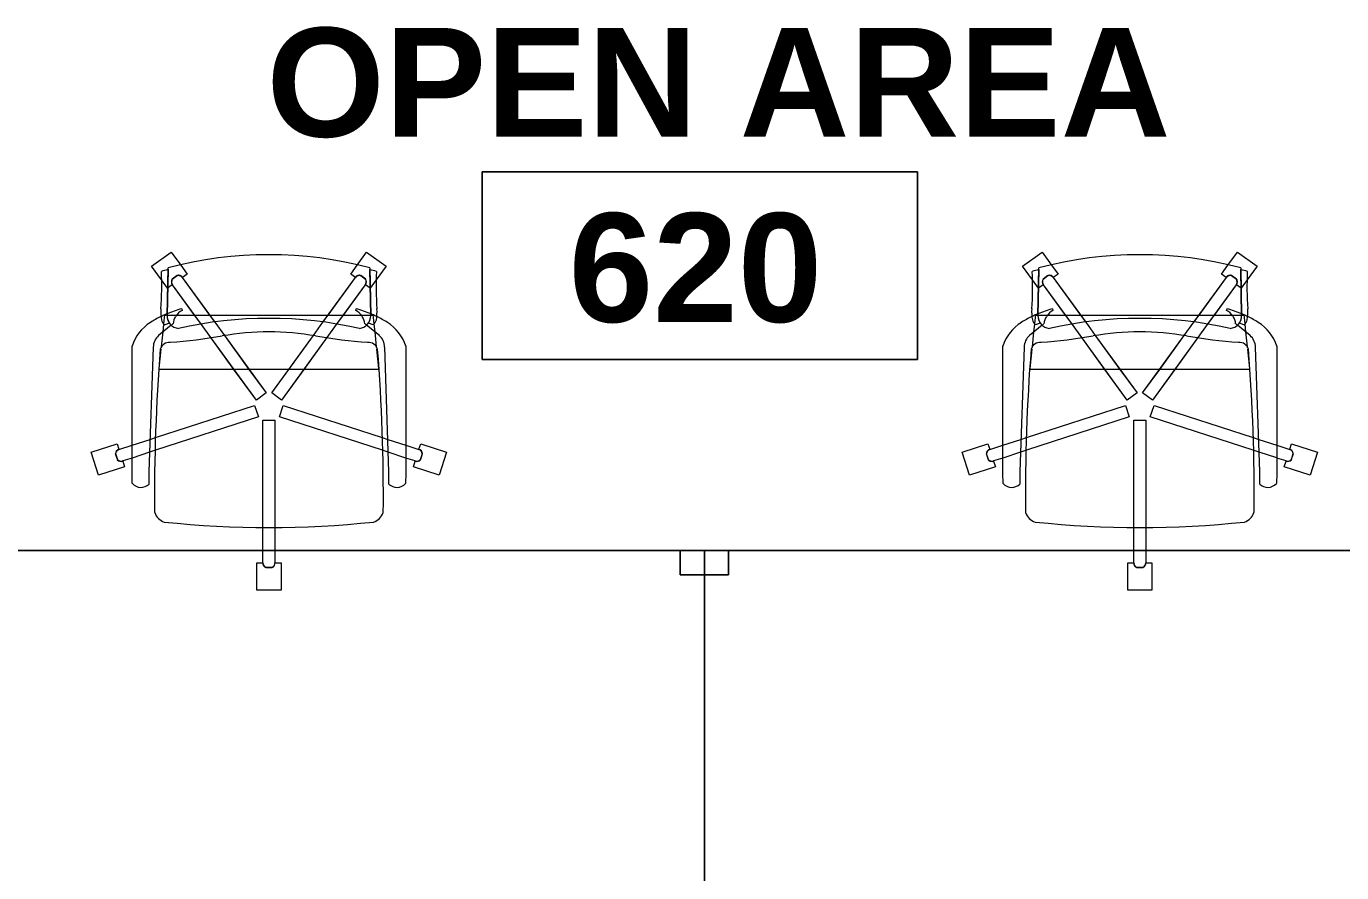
# Model space of a CAD drawing. Header units: inches. Extents: x 385 to 2249, y -1773 to -36.
# Drawn here: x 1890 to 1998.8, y -1281.6 to -1211.6 of the extents above; entities that cross this region are included whole.
import ezdxf

# ---------------------------------------------------------------- set-up
doc = ezdxf.new("R2010")
doc.units = ezdxf.units.IN
doc.header["$MEASUREMENT"] = 0
doc.layers.add('A-AREA-IDEN', color=2, linetype='Continuous', lineweight=9)
doc.layers.add('I-FURN', color=30, linetype='Continuous', lineweight=9)
doc.styles.add('Swis721 Lt BT_B', font='', dxfattribs={"height": 9})
doc.styles.get('Swis721 Lt BT_B').set_extended_font_data('Swis721 Lt BT', bold=True)

# ---------------------------------------------------------------- blocks, each defined once
blk = doc.blocks.new('Rectangular Table - Rectangular Table-5809077-Level 6 POWER _ SIGNAL')
at = {"layer": 'I-FURN'}
for p, q in [((-34, 18.13), (-36, 18.13)), ((-36, 18.13), (-36, 16.13)), ((-36, 16.13), (-36, 18.13)), ((-36, 18.13), (-34, 18.13)), ((36, 18.13), (-36, 18.13)), ((-36, 18.13), (-36, -18.13)), ((-36, -18.13), (-36, 18.13)), ((-36, 18.13), (36, 18.13)), ((-34, 16.13), (-34, 18.13)), ((-34, 18.13), (-34, 16.13)), ((34, 18.13), (34, 16.13)), ((36, 18.13), (34, 18.13)), ((34, 18.13), (36, 18.13)), ((34, 16.13), (34, 18.13)), ((36, 16.13), (36, 18.13)), ((36, 18.13), (36, 16.13)), ((36, -18.13), (36, 18.13)), ((36, 18.13), (36, -18.13)), ((-36, 16.13), (-34, 16.13)), ((-34, 16.13), (-36, 16.13)), ((34, 16.13), (36, 16.13)), ((36, 16.13), (34, 16.13)), ((-34, -16.13), (-36, -16.13)), ((-36, -16.13), (-36, -18.13)), ((-36, -18.13), (-36, -16.13)), ((-36, -16.13), (-34, -16.13)), ((-34, -18.13), (-34, -16.13)), ((-34, -16.13), (-34, -18.13)), ((36, -16.13), (34, -16.13)), ((34, -16.13), (34, -18.13)), ((34, -18.13), (34, -16.13)), ((34, -16.13), (36, -16.13)), ((36, -18.13), (36, -16.13)), ((36, -16.13), (36, -18.13)), ((-36, -18.13), (-34, -18.13)), ((-34, -18.13), (-36, -18.13)), ((-36, -18.13), (36, -18.13)), ((36, -18.13), (-36, -18.13)), ((34, -18.13), (36, -18.13)), ((36, -18.13), (34, -18.13))]:
    blk.add_line(p, q, dxfattribs=at)
blk = doc.blocks.new('F-Haworth_Chair_X99-Seminar - X99 Advanced Seminar Chair-V85-Level 6 POWER _ SIGNAL')
at = {"layer": 'I-FURN'}
for p, q in [((-1, 15.13), (1, 15.13)), ((-1, 12.88), (-1, 15.13)), ((-1, 15.13), (1, 15.13)), ((-1, 12.88), (-1, 15.13)), ((1, 15.13), (1, 12.88)), ((1, 15.13), (1, 12.88)), ((0.26, 13.26), (-0.26, 13.26)), ((0.26, 13.26), (-0.26, 13.26)), ((-0.25, 13.25), (0.25, 13.25)), ((-0.25, 13.25), (0.25, 13.25)), ((-0.52, 12.88), (-1, 12.88)), ((-0.52, 12.88), (-1, 12.88)), ((-0.5, 11.87), (-0.5, 12.88)), ((-0.5, 11.87), (-0.5, 12.88)), ((0.5, 12.88), (0.5, 11.87)), ((0.5, 12.88), (0.5, 11.87)), ((1, 12.88), (0.52, 12.88)), ((1, 12.88), (0.52, 12.88)), ((-0.5, 9.91), (-0.5, 11.87)), ((-0.5, 9.91), (-0.5, 11.87)), ((0.5, 11.87), (0.5, 9.91)), ((0.5, 11.87), (0.5, 9.91)), ((-0.5, 1.08), (-0.5, 9.91)), ((-0.5, 1.08), (-0.5, 9.91)), ((0.5, 9.91), (0.5, 1.08)), ((0.5, 9.91), (0.5, 1.08)), ((-14.69, 3.72), (-14.08, 5.62)), ((-14.69, 3.72), (-14.08, 5.62)), ((-14.08, 5.62), (-11.94, 4.93)), ((-14.08, 5.62), (-11.94, 4.93)), ((-11.32, 5.48), (-11.3, 6.32)), ((-11.32, -5.06), (-11.32, 5.48)), ((-9.92, 6.36), (-9.92, 5.36)), ((9.92, 5.36), (9.92, 6.36)), ((11.3, 6.32), (11.32, 5.48)), ((11.32, 5.48), (11.32, -5.06)), ((11.94, 4.93), (14.08, 5.62)), ((11.94, 4.93), (14.08, 5.62)), ((14.08, 5.62), (14.69, 3.72)), ((14.08, 5.62), (14.69, 3.72)), ((-11.94, 4.93), (-12.09, 4.47)), ((-11.94, 4.93), (-12.09, 4.47)), ((-12.09, 4.45), (-11.32, 4.21)), ((-12.09, 4.45), (-11.32, 4.21)), ((-9.92, 5.36), (-9.57, -4.97)), ((9.57, -4.97), (9.92, 5.36)), ((11.32, 4.21), (12.09, 4.45)), ((11.32, 4.21), (12.09, 4.45)), ((12.09, 4.47), (11.94, 4.93)), ((12.09, 4.47), (11.94, 4.93)), ((-12.55, 3.03), (-14.69, 3.72)), ((-12.55, 3.03), (-14.69, 3.72)), ((-12.53, 4.34), (-12.69, 3.85)), ((-12.53, 4.34), (-12.69, 3.85)), ((-12.68, 3.86), (-12.52, 4.33)), ((-12.68, 3.86), (-12.52, 4.33)), ((-12.4, 3.49), (-12.55, 3.03)), ((-12.4, 3.49), (-12.55, 3.03)), ((-11.32, 3.15), (-12.4, 3.5)), ((-11.32, 3.15), (-12.4, 3.5)), ((-11.32, 4.21), (-9.86, 3.73)), ((-11.32, 4.21), (-9.86, 3.73)), ((-9.86, 3.73), (-9.38, 3.57)), ((-9.86, 3.73), (-9.38, 3.57)), ((-9.38, 3.57), (-0.87, 0.81)), ((-9.38, 3.57), (-0.87, 0.81)), ((0.87, 0.81), (9.38, 3.57)), ((0.87, 0.81), (9.38, 3.57)), ((9.38, 3.57), (9.86, 3.73)), ((9.38, 3.57), (9.86, 3.73)), ((9.86, 3.73), (11.32, 4.21)), ((9.86, 3.73), (11.32, 4.21)), ((12.4, 3.5), (11.32, 3.15)), ((12.4, 3.5), (11.32, 3.15)), ((12.55, 3.03), (12.4, 3.49)), ((12.55, 3.03), (12.4, 3.49)), ((12.52, 4.33), (12.68, 3.86)), ((12.52, 4.33), (12.68, 3.86)), ((12.69, 3.85), (12.53, 4.34)), ((12.69, 3.85), (12.53, 4.34)), ((14.69, 3.72), (12.55, 3.03)), ((14.69, 3.72), (12.55, 3.03)), ((-9.83, 2.67), (-11.32, 3.15)), ((-9.83, 2.67), (-11.32, 3.15)), ((-9.37, 2.52), (-9.83, 2.67)), ((-9.37, 2.52), (-9.83, 2.67)), ((-1.18, -0.14), (-9.37, 2.52)), ((-1.18, -0.14), (-9.37, 2.52)), ((9.37, 2.52), (1.18, -0.14)), ((9.37, 2.52), (1.18, -0.14)), ((9.83, 2.67), (9.37, 2.52)), ((9.83, 2.67), (9.37, 2.52)), ((11.32, 3.15), (9.83, 2.67)), ((11.32, 3.15), (9.83, 2.67)), ((-0.87, 0.81), (-1.18, -0.14)), ((-0.87, 0.81), (-1.18, -0.14)), ((0.5, 1.08), (-0.5, 1.08)), ((0.5, 1.08), (-0.5, 1.08)), ((1.18, -0.14), (0.87, 0.81)), ((1.18, -0.14), (0.87, 0.81)), ((-4.79, -5.75), (-1.04, -0.58)), ((-2.89, -3.12), (-1.04, -0.58)), ((-1.04, -0.58), (-0.23, -1.17)), ((-1.04, -0.58), (-0.23, -1.17)), ((0.23, -1.17), (1.04, -0.58)), ((0.23, -1.17), (1.04, -0.58)), ((1.04, -0.58), (2.89, -3.12)), ((1.04, -0.58), (4.79, -5.75)), ((-0.23, -1.17), (-3.68, -5.91)), ((-0.23, -1.17), (-1.65, -3.12)), ((1.65, -3.12), (0.23, -1.17)), ((3.68, -5.91), (0.23, -1.17)), ((-9.07, -3.12), (-2.89, -3.12)), ((-9.07, -3.2), (-9.07, -3.12)), ((-8.9, -4.8), (-9.07, -3.2)), ((-4.79, -5.75), (-2.89, -3.12)), ((-1.65, -3.12), (-3.68, -5.91)), ((-2.89, -3.12), (-1.65, -3.12)), ((-1.65, -3.12), (1.65, -3.12)), ((1.65, -3.12), (2.89, -3.12)), ((3.68, -5.91), (1.65, -3.12)), ((2.89, -3.12), (9.07, -3.12)), ((2.89, -3.12), (4.79, -5.75)), ((9.07, -3.2), (8.9, -4.8)), ((9.07, -3.12), (9.07, -3.2)), ((-8.88, -4.99), (-8.89, -4.91)), ((-8.75, -6.22), (-8.88, -4.99)), ((8.88, -4.99), (8.75, -6.22)), ((8.89, -4.91), (8.88, -4.99)), ((-9.13, -5.92), (-8.07, -6.77)), ((-8.68, -6.87), (-8.75, -6.22)), ((-5.57, -6.82), (-4.79, -5.75)), ((-5.57, -6.82), (-4.79, -5.75)), ((-3.68, -5.91), (-4.47, -7.01)), ((-3.68, -5.91), (-4.47, -7.01)), ((4.47, -7.01), (3.68, -5.91)), ((4.47, -7.01), (3.68, -5.91)), ((4.79, -5.75), (5.57, -6.82)), ((4.79, -5.75), (5.57, -6.82)), ((8.07, -6.77), (9.13, -5.92)), ((8.75, -6.22), (8.68, -6.87)), ((-8.62, -7.42), (-8.68, -6.87)), ((-8.6, -7.6), (-8.62, -7.43)), ((-8.61, -6.81), (-8.23, -6.95)), ((-8.49, -7.6), (-8.56, -7.6)), ((-8.42, -7.57), (-8.34, -11.37)), ((-8.34, -11.52), (-8.42, -7.57)), ((-7.65, -7.6), (-8.4, -7.6)), ((-8.03, -6.81), (-7.95, -6.87)), ((-7.97, -10.12), (-5.57, -6.82)), ((-7.97, -10.12), (-6.14, -7.6)), ((-6.14, -7.6), (-7.65, -7.6)), ((-4.47, -7.01), (-7.16, -10.71)), ((-4.9, -7.6), (-7.16, -10.71)), ((-6.14, -7.6), (-5.57, -6.82)), ((-4.9, -7.6), (-6.14, -7.6)), ((-4.47, -7.01), (-4.9, -7.6)), ((4.9, -7.6), (-4.9, -7.6)), ((4.9, -7.6), (4.47, -7.01)), ((7.16, -10.71), (4.47, -7.01)), ((6.14, -7.6), (4.9, -7.6)), ((7.16, -10.71), (4.9, -7.6)), ((5.57, -6.82), (6.14, -7.6)), ((5.57, -6.82), (7.97, -10.12)), ((7.65, -7.6), (6.14, -7.6)), ((6.14, -7.6), (7.97, -10.12)), ((8.4, -7.6), (7.65, -7.6)), ((7.95, -6.87), (8.03, -6.81)), ((8.23, -6.95), (8.61, -6.81)), ((8.34, -11.37), (8.42, -7.57)), ((8.42, -7.57), (8.34, -11.52)), ((8.56, -7.6), (8.49, -7.6)), ((8.62, -7.43), (8.6, -7.6)), ((8.68, -6.87), (8.62, -7.42)), ((-7.18, -7.99), (-7.21, -8.13)), ((7.21, -8.13), (7.18, -7.99)), ((-9.7, -11.65), (-8.88, -10.52)), ((-9.7, -11.65), (-8.88, -10.52)), ((-8.88, -10.52), (-8.38, -9.83)), ((-8.88, -10.52), (-8.38, -9.83)), ((-8.38, -9.83), (-7.99, -10.11)), ((-8.38, -9.83), (-7.99, -10.11)), ((-8, -10.58), (-7.59, -10.88)), ((-8, -10.58), (-7.59, -10.88)), ((-7.59, -10.87), (-7.99, -10.57)), ((-7.59, -10.87), (-7.99, -10.57)), ((-7.15, -10.72), (-6.76, -11)), ((-7.15, -10.72), (-6.76, -11)), ((6.76, -11), (7.15, -10.72)), ((6.76, -11), (7.15, -10.72)), ((7.99, -10.57), (7.59, -10.87)), ((7.99, -10.57), (7.59, -10.87)), ((7.59, -10.88), (8, -10.58)), ((7.59, -10.88), (8, -10.58)), ((7.99, -10.11), (8.38, -9.83)), ((7.99, -10.11), (8.38, -9.83)), ((8.38, -9.83), (8.88, -10.52)), ((8.38, -9.83), (8.88, -10.52)), ((8.88, -10.52), (9.7, -11.65)), ((8.88, -10.52), (9.7, -11.65)), ((-8.08, -12.82), (-9.7, -11.65)), ((-8.08, -12.82), (-9.7, -11.65)), ((-7.29, -11.74), (-8.08, -12.82)), ((-7.29, -11.74), (-8.08, -12.82)), ((-6.76, -11), (-7.29, -11.74)), ((-6.76, -11), (-7.29, -11.74)), ((7.29, -11.74), (6.76, -11)), ((7.29, -11.74), (6.76, -11)), ((8.08, -12.82), (7.29, -11.74)), ((8.08, -12.82), (7.29, -11.74)), ((9.7, -11.65), (8.08, -12.82)), ((9.7, -11.65), (8.08, -12.82))]:
    blk.add_line(p, q, dxfattribs=at)
for centre, radius, start, end in [((-0.11, 12.88), 0.407, 111.1651, 180.8349), ((-0.11, 12.88), 0.407, 111.1651, 180.8349), ((-0.09, 12.88), 0.406, 112.6199, 180), ((-0.09, 12.88), 0.406, 126.0959, 166.524), ((-0.09, 12.88), 0.406, 112.6199, 126.0959), ((0.09, 12.88), 0.406, 53.9041, 67.3801), ((0.09, 12.88), 0.406, 0, 67.3801), ((0.11, 12.88), 0.407, 54.9009, 68.8349), ((0.11, 12.88), 0.407, 359.1651, 68.8349), ((0.09, 12.88), 0.406, 0, 53.9041), ((0.11, 12.88), 0.407, 40.967, 54.9009), ((0.11, 12.88), 0.407, 27.033, 40.967), ((0.11, 12.88), 0.407, 359.1651, 27.033), ((-0.09, 12.88), 0.406, 166.524, 180), ((0, -75.01), 84.96, 84.1475, 95.8525), ((-8.21, 8.28), 1.31, 110.0433, 159.9567), ((144.06, 7.32), 153.52, 179.4749, 184.5213), ((8.21, 8.28), 1.31, 20.0433, 69.9567), ((-144.06, 7.32), 153.52, 355.4787, 0.5251), ((-10.58, 5.68), 0.956, 45.8901, 138.1099), ((10.58, 5.68), 0.956, 41.8901, 134.1099), ((-12.22, 4.09), 0.407, 71.1651, 140.8349), ((-12.22, 4.09), 0.407, 71.1651, 140.8349), ((-12.22, 4.07), 0.406, 85.476, 139.3801), ((-12.22, 4.07), 0.406, 72, 139.3801), ((-12.22, 4.07), 0.406, 72, 85.476), ((12.22, 4.09), 0.407, 39.1651, 108.8349), ((12.22, 4.09), 0.407, 39.1651, 108.8349), ((12.22, 4.07), 0.406, 81.0479, 108), ((12.22, 4.07), 0.406, 40.6199, 108), ((12.22, 4.07), 0.406, 40.6199, 81.0479), ((-12.28, 3.88), 0.407, 183.1651, 252.8349), ((-12.28, 3.88), 0.407, 183.1651, 252.8349), ((-12.27, 3.89), 0.406, 184.6199, 198.0959), ((-12.27, 3.89), 0.406, 184.6199, 252), ((-12.27, 3.89), 0.406, 198.0959, 238.524), ((-12.27, 3.89), 0.406, 238.524, 252), ((12.27, 3.89), 0.406, 288, 355.3801), ((12.28, 3.88), 0.407, 287.1651, 356.8349), ((12.28, 3.88), 0.407, 287.1651, 356.8349), ((12.27, 3.89), 0.406, 288, 341.9041), ((12.27, 3.89), 0.406, 341.9041, 355.3801), ((-7.87, -3.92), 3.63, 198.1789, 238.0478), ((-8.18, -4.9), 1.39, 182.8013, 227.1078), ((-8.24, -4.59), 0.763, 194.2338, 275.7662), ((-11.32, -48.08), 42.84, 79.9767, 85.7699), ((11.32, -48.08), 42.84, 94.2301, 100.0233), ((8.24, -4.59), 0.763, 264.2338, 345.7662), ((8.18, -4.9), 1.39, 312.8922, 357.1987), ((7.87, -3.92), 3.63, 301.9522, 341.8211), ((-7.37, -7.55), 1.05, 95.9554, 181.1786), ((0, 26.49), 33.83, 257.2285, 282.7715), ((0, 15.97), 22.19, 259.9767, 280.0233), ((7.37, -7.55), 1.05, 358.8214, 84.0446), ((-4.71, 1.15), 9.61, 238.0478, 243.9964), ((-5.2, -7.86), 3.74, 170.0936, 184.0143), ((-4.71, 1.15), 9.61, 243.9964, 246.4906), ((-8.28, -7.33), 0.613, 122.5427, 170.0936), ((-7.37, -7.55), 1.05, 145.2002, 181.1786), ((-6.55, -6.76), 1.38, 185.0878, 212.4248), ((-6.55, -6.76), 1.38, 214.0187, 242.9497), ((6.55, -6.76), 1.38, 297.0503, 325.9813), ((6.55, -6.76), 1.38, 327.5752, 354.9122), ((7.37, -7.55), 1.05, 358.8214, 34.7998), ((4.71, 1.15), 9.61, 293.5094, 296.0036), ((8.28, -7.33), 0.613, 9.9064, 57.4573), ((5.2, -7.86), 3.74, 355.9857, 9.9064), ((4.71, 1.15), 9.61, 296.0036, 301.9522), ((-36.06, -10.03), 27.2, 357.4882, 4.0143), ((-4.71, 1.15), 9.61, 246.6393, 247.073), ((-4.71, 1.15), 9.61, 247.2631, 254.9334), ((4.71, 1.15), 9.61, 285.0666, 292.7369), ((4.71, 1.15), 9.61, 292.927, 293.3607), ((36.06, -10.03), 27.2, 175.9857, 182.5118), ((-7.66, -10.36), 0.407, 143.1651, 212.8349), ((-7.66, -10.36), 0.407, 143.1651, 212.8349), ((-7.64, -10.36), 0.406, 144, 211.3801), ((-7.64, -10.36), 0.406, 144, 211.3801), ((-7.49, -10.47), 0.406, 256.6199, 324), ((-7.48, -10.49), 0.407, 255.1651, 324.8349), ((-7.49, -10.47), 0.406, 256.6199, 297.0479), ((-7.48, -10.49), 0.407, 269.0991, 324.8349), ((-7.49, -10.47), 0.406, 297.0479, 324), ((7.48, -10.49), 0.407, 215.1651, 229.0991), ((7.48, -10.49), 0.407, 215.1651, 284.8349), ((7.49, -10.47), 0.406, 216, 256.4281), ((7.49, -10.47), 0.406, 216, 283.3801), ((7.48, -10.49), 0.407, 229.0991, 243.033), ((7.48, -10.49), 0.407, 243.033, 256.967), ((7.49, -10.47), 0.406, 256.4281, 283.3801), ((7.64, -10.36), 0.406, 328.6199, 36), ((7.64, -10.36), 0.406, 328.6199, 36), ((7.66, -10.36), 0.407, 22.9009, 36.8349), ((7.66, -10.36), 0.407, 327.1651, 36.8349), ((7.66, -10.36), 0.407, 327.1651, 341.0991), ((7.66, -10.36), 0.407, 8.967, 22.9009), ((7.66, -10.36), 0.407, 341.0991, 355.033), ((7.66, -10.36), 0.407, 355.033, 8.967), ((0, 20.73), 33.17, 254.4478, 255.4234), ((0, 20.29), 32.89, 255.304, 284.6925), ((-7.48, -10.49), 0.407, 255.1651, 269.0991), ((7.48, -10.49), 0.407, 256.967, 284.8349), ((0, 20.73), 33.17, 284.5766, 285.5522)]:
    blk.add_arc(centre, radius, start, end, dxfattribs=at)
blk = doc.blocks.new('F-Haworth_Chair_X99-Seminar - X99 Advanced Seminar Chair-V91-Level 6 POWER _ SIGNAL')
at = {"layer": 'I-FURN'}
for p, q in [((-1, 15.13), (1, 15.13)), ((-1, 12.88), (-1, 15.13)), ((-1, 15.13), (1, 15.13)), ((-1, 12.88), (-1, 15.13)), ((1, 15.13), (1, 12.88)), ((1, 15.13), (1, 12.88)), ((0.26, 13.26), (-0.26, 13.26)), ((0.26, 13.26), (-0.26, 13.26)), ((-0.25, 13.25), (0.25, 13.25)), ((-0.25, 13.25), (0.25, 13.25)), ((-0.52, 12.88), (-1, 12.88)), ((-0.52, 12.88), (-1, 12.88)), ((-0.5, 11.87), (-0.5, 12.88)), ((-0.5, 11.87), (-0.5, 12.88)), ((0.5, 12.88), (0.5, 11.87)), ((0.5, 12.88), (0.5, 11.87)), ((1, 12.88), (0.52, 12.88)), ((1, 12.88), (0.52, 12.88)), ((-0.5, 9.91), (-0.5, 11.87)), ((-0.5, 9.91), (-0.5, 11.87)), ((0.5, 11.87), (0.5, 9.91)), ((0.5, 11.87), (0.5, 9.91)), ((-0.5, 1.08), (-0.5, 9.91)), ((-0.5, 1.08), (-0.5, 9.91)), ((0.5, 9.91), (0.5, 1.08)), ((0.5, 9.91), (0.5, 1.08)), ((-14.69, 3.72), (-14.08, 5.62)), ((-14.69, 3.72), (-14.08, 5.62)), ((-14.08, 5.62), (-11.94, 4.93)), ((-14.08, 5.62), (-11.94, 4.93)), ((-11.32, 5.48), (-11.3, 6.32)), ((-11.32, -5.06), (-11.32, 5.48)), ((-9.92, 6.36), (-9.92, 5.36)), ((9.92, 5.36), (9.92, 6.36)), ((11.3, 6.32), (11.32, 5.48)), ((11.32, 5.48), (11.32, -5.06)), ((11.94, 4.93), (14.08, 5.62)), ((11.94, 4.93), (14.08, 5.62)), ((14.08, 5.62), (14.69, 3.72)), ((14.08, 5.62), (14.69, 3.72)), ((-11.94, 4.93), (-12.09, 4.47)), ((-11.94, 4.93), (-12.09, 4.47)), ((-12.09, 4.45), (-11.32, 4.21)), ((-12.09, 4.45), (-11.32, 4.21)), ((-9.92, 5.36), (-9.57, -4.97)), ((9.57, -4.97), (9.92, 5.36)), ((11.32, 4.21), (12.09, 4.45)), ((11.32, 4.21), (12.09, 4.45)), ((12.09, 4.47), (11.94, 4.93)), ((12.09, 4.47), (11.94, 4.93)), ((-12.55, 3.03), (-14.69, 3.72)), ((-12.55, 3.03), (-14.69, 3.72)), ((-12.53, 4.34), (-12.69, 3.85)), ((-12.53, 4.34), (-12.69, 3.85)), ((-12.68, 3.86), (-12.52, 4.33)), ((-12.68, 3.86), (-12.52, 4.33)), ((-12.4, 3.49), (-12.55, 3.03)), ((-12.4, 3.49), (-12.55, 3.03)), ((-11.32, 3.15), (-12.4, 3.5)), ((-11.32, 3.15), (-12.4, 3.5)), ((-11.32, 4.2), (-9.86, 3.73)), ((-11.32, 4.2), (-9.86, 3.73)), ((-9.86, 3.73), (-9.38, 3.57)), ((-9.86, 3.73), (-9.38, 3.57)), ((-9.38, 3.57), (-0.87, 0.81)), ((-9.38, 3.57), (-0.87, 0.81)), ((0.87, 0.81), (9.38, 3.57)), ((0.87, 0.81), (9.38, 3.57)), ((9.38, 3.57), (9.86, 3.73)), ((9.38, 3.57), (9.86, 3.73)), ((9.86, 3.73), (11.32, 4.21)), ((9.86, 3.73), (11.32, 4.21)), ((12.4, 3.5), (11.32, 3.15)), ((12.4, 3.5), (11.32, 3.15)), ((12.55, 3.03), (12.4, 3.49)), ((12.55, 3.03), (12.4, 3.49)), ((12.52, 4.33), (12.68, 3.86)), ((12.52, 4.33), (12.68, 3.86)), ((12.69, 3.85), (12.53, 4.34)), ((12.69, 3.85), (12.53, 4.34)), ((14.69, 3.72), (12.55, 3.03)), ((14.69, 3.72), (12.55, 3.03)), ((-9.83, 2.67), (-11.32, 3.15)), ((-9.83, 2.67), (-11.32, 3.15)), ((-9.37, 2.52), (-9.83, 2.67)), ((-9.37, 2.52), (-9.83, 2.67)), ((-1.18, -0.14), (-9.37, 2.52)), ((-1.18, -0.14), (-9.37, 2.52)), ((9.37, 2.52), (1.18, -0.14)), ((9.37, 2.52), (1.18, -0.14)), ((9.83, 2.67), (9.37, 2.52)), ((9.83, 2.67), (9.37, 2.52)), ((11.32, 3.15), (9.83, 2.67)), ((11.32, 3.15), (9.83, 2.67)), ((-0.87, 0.81), (-1.18, -0.14)), ((-0.87, 0.81), (-1.18, -0.14)), ((0.5, 1.08), (-0.5, 1.08)), ((0.5, 1.08), (-0.5, 1.08)), ((1.18, -0.14), (0.87, 0.81)), ((1.18, -0.14), (0.87, 0.81)), ((-4.79, -5.75), (-1.04, -0.58)), ((-2.89, -3.12), (-1.04, -0.58)), ((-1.04, -0.58), (-0.23, -1.17)), ((-1.04, -0.58), (-0.23, -1.17)), ((0.23, -1.17), (1.04, -0.58)), ((0.23, -1.17), (1.04, -0.58)), ((1.04, -0.58), (2.89, -3.12)), ((1.04, -0.58), (4.79, -5.75)), ((-0.23, -1.17), (-3.68, -5.91)), ((-0.23, -1.17), (-1.65, -3.12)), ((1.65, -3.12), (0.23, -1.17)), ((3.68, -5.91), (0.23, -1.17)), ((-9.07, -3.12), (-2.89, -3.12)), ((-9.07, -3.2), (-9.07, -3.12)), ((-8.9, -4.8), (-9.07, -3.2)), ((-4.79, -5.75), (-2.89, -3.12)), ((-1.65, -3.12), (-3.68, -5.91)), ((-2.89, -3.12), (-1.65, -3.12)), ((-1.65, -3.12), (1.65, -3.12)), ((1.65, -3.12), (2.89, -3.12)), ((3.68, -5.91), (1.65, -3.12)), ((2.89, -3.12), (9.07, -3.12)), ((2.89, -3.12), (4.79, -5.75)), ((9.07, -3.2), (8.9, -4.8)), ((9.07, -3.12), (9.07, -3.2)), ((-8.88, -4.99), (-8.89, -4.91)), ((-8.75, -6.22), (-8.88, -4.99)), ((8.88, -4.99), (8.75, -6.22)), ((8.89, -4.91), (8.88, -4.99)), ((-9.13, -5.92), (-8.07, -6.77)), ((-8.68, -6.87), (-8.75, -6.22)), ((-5.57, -6.82), (-4.79, -5.75)), ((-5.57, -6.82), (-4.79, -5.75)), ((-3.68, -5.91), (-4.47, -7.01)), ((-3.68, -5.91), (-4.47, -7.01)), ((4.47, -7.01), (3.68, -5.91)), ((4.47, -7.01), (3.68, -5.91)), ((4.79, -5.75), (5.57, -6.82)), ((4.79, -5.75), (5.57, -6.82)), ((8.07, -6.77), (9.13, -5.92)), ((8.75, -6.22), (8.68, -6.87)), ((-8.62, -7.42), (-8.68, -6.87)), ((-8.6, -7.6), (-8.62, -7.43)), ((-8.61, -6.81), (-8.23, -6.95)), ((-8.49, -7.6), (-8.56, -7.6)), ((-8.42, -7.57), (-8.34, -11.37)), ((-8.34, -11.52), (-8.42, -7.57)), ((-7.65, -7.6), (-8.4, -7.6)), ((-8.03, -6.81), (-7.95, -6.87)), ((-7.97, -10.12), (-5.57, -6.82)), ((-7.97, -10.12), (-6.14, -7.6)), ((-6.14, -7.6), (-7.65, -7.6)), ((-4.47, -7.01), (-7.16, -10.71)), ((-4.9, -7.6), (-7.16, -10.71)), ((-6.14, -7.6), (-5.57, -6.82)), ((-4.9, -7.6), (-6.14, -7.6)), ((-4.47, -7.01), (-4.9, -7.6)), ((4.9, -7.6), (-4.9, -7.6)), ((4.9, -7.6), (4.47, -7.01)), ((7.16, -10.71), (4.47, -7.01)), ((6.14, -7.6), (4.9, -7.6)), ((7.16, -10.71), (4.9, -7.6)), ((5.57, -6.82), (6.14, -7.6)), ((5.57, -6.82), (7.97, -10.12)), ((7.65, -7.6), (6.14, -7.6)), ((6.14, -7.6), (7.97, -10.12)), ((8.4, -7.6), (7.65, -7.6)), ((7.95, -6.87), (8.03, -6.81)), ((8.23, -6.95), (8.61, -6.81)), ((8.34, -11.37), (8.42, -7.57)), ((8.42, -7.57), (8.34, -11.52)), ((8.56, -7.6), (8.49, -7.6)), ((8.62, -7.43), (8.6, -7.6)), ((8.68, -6.87), (8.62, -7.42)), ((-7.18, -7.99), (-7.21, -8.13)), ((7.21, -8.13), (7.18, -7.99)), ((-9.7, -11.65), (-8.88, -10.52)), ((-9.7, -11.65), (-8.88, -10.52)), ((-8.88, -10.52), (-8.38, -9.83)), ((-8.88, -10.52), (-8.38, -9.83)), ((-8.38, -9.83), (-7.99, -10.11)), ((-8.38, -9.83), (-7.99, -10.11)), ((-8, -10.58), (-7.59, -10.88)), ((-8, -10.58), (-7.59, -10.88)), ((-7.59, -10.87), (-7.99, -10.57)), ((-7.59, -10.87), (-7.99, -10.57)), ((-7.15, -10.72), (-6.76, -11)), ((-7.15, -10.72), (-6.76, -11)), ((6.76, -11), (7.15, -10.72)), ((6.76, -11), (7.15, -10.72)), ((7.99, -10.57), (7.59, -10.87)), ((7.99, -10.57), (7.59, -10.87)), ((7.59, -10.88), (8, -10.58)), ((7.59, -10.88), (8, -10.58)), ((7.99, -10.11), (8.38, -9.83)), ((7.99, -10.11), (8.38, -9.83)), ((8.38, -9.83), (8.88, -10.52)), ((8.38, -9.83), (8.88, -10.52)), ((8.88, -10.52), (9.7, -11.65)), ((8.88, -10.52), (9.7, -11.65)), ((-8.08, -12.82), (-9.7, -11.65)), ((-8.08, -12.82), (-9.7, -11.65)), ((-7.29, -11.74), (-8.08, -12.82)), ((-7.29, -11.74), (-8.08, -12.82)), ((-6.76, -11), (-7.29, -11.74)), ((-6.76, -11), (-7.29, -11.74)), ((7.29, -11.74), (6.76, -11)), ((7.29, -11.74), (6.76, -11)), ((8.08, -12.82), (7.29, -11.74)), ((8.08, -12.82), (7.29, -11.74)), ((9.7, -11.65), (8.08, -12.82)), ((9.7, -11.65), (8.08, -12.82))]:
    blk.add_line(p, q, dxfattribs=at)
for centre, radius, start, end in [((-0.11, 12.88), 0.407, 111.1651, 180.8349), ((-0.11, 12.88), 0.407, 111.1651, 180.8349), ((-0.09, 12.88), 0.406, 112.6199, 180), ((-0.09, 12.88), 0.406, 126.0959, 166.524), ((-0.09, 12.88), 0.406, 112.6199, 126.0959), ((0.09, 12.88), 0.406, 53.9041, 67.3801), ((0.09, 12.88), 0.406, 0, 67.3801), ((0.11, 12.88), 0.407, 27.033, 68.8349), ((0.11, 12.88), 0.407, 359.1651, 68.8349), ((0.09, 12.88), 0.406, 0, 53.9041), ((0.11, 12.88), 0.407, 359.1651, 27.033), ((-0.09, 12.88), 0.406, 166.524, 180), ((0, -75.01), 84.96, 84.1475, 95.8525), ((-8.21, 8.28), 1.31, 110.0433, 159.9567), ((144.06, 7.32), 153.52, 179.4749, 184.5213), ((8.21, 8.28), 1.31, 20.0433, 69.9567), ((-144.06, 7.32), 153.52, 355.4787, 0.5251), ((-10.58, 5.68), 0.956, 45.8901, 138.1099), ((10.58, 5.68), 0.956, 41.8901, 134.1099), ((-12.22, 4.09), 0.407, 71.1651, 140.8349), ((-12.22, 4.09), 0.407, 71.1651, 140.8349), ((-12.22, 4.07), 0.406, 85.476, 139.3801), ((-12.22, 4.07), 0.406, 72, 139.3801), ((-12.22, 4.07), 0.406, 72, 85.476), ((12.22, 4.09), 0.407, 39.1651, 108.8349), ((12.22, 4.09), 0.407, 39.1651, 108.8349), ((12.22, 4.07), 0.406, 81.0479, 108), ((12.22, 4.07), 0.406, 40.6199, 108), ((12.22, 4.07), 0.406, 40.6199, 81.0479), ((-12.28, 3.88), 0.407, 183.1651, 252.8349), ((-12.28, 3.88), 0.407, 183.1651, 252.8349), ((-12.27, 3.89), 0.406, 184.6199, 198.0959), ((-12.27, 3.89), 0.406, 184.6199, 252), ((-12.27, 3.89), 0.406, 198.0959, 238.524), ((-12.27, 3.89), 0.406, 238.524, 252), ((12.27, 3.89), 0.406, 288, 355.3801), ((12.28, 3.88), 0.407, 287.1651, 356.8349), ((12.28, 3.88), 0.407, 287.1651, 356.8349), ((12.27, 3.89), 0.406, 288, 341.9041), ((12.27, 3.89), 0.406, 341.9041, 355.3801), ((-7.87, -3.92), 3.63, 198.1789, 238.0478), ((-8.18, -4.9), 1.39, 182.8013, 227.1078), ((-8.24, -4.59), 0.763, 194.2338, 275.7662), ((-11.32, -48.08), 42.84, 79.9767, 85.7699), ((11.32, -48.08), 42.84, 94.2301, 100.0233), ((8.24, -4.59), 0.763, 264.2338, 345.7662), ((8.18, -4.9), 1.39, 312.8922, 357.1987), ((7.87, -3.92), 3.63, 301.9522, 341.8211), ((-7.37, -7.55), 1.05, 95.9554, 181.1786), ((0, 26.49), 33.83, 257.2285, 282.7715), ((0, 15.97), 22.19, 259.9767, 280.0233), ((7.37, -7.55), 1.05, 358.8214, 84.0446), ((-4.71, 1.15), 9.61, 238.0478, 243.9964), ((-5.2, -7.86), 3.74, 170.0936, 184.0143), ((-4.71, 1.15), 9.61, 243.9964, 246.4906), ((-8.28, -7.33), 0.613, 122.5427, 170.0936), ((-7.37, -7.55), 1.05, 145.2002, 181.1786), ((-6.55, -6.76), 1.38, 185.0878, 212.4248), ((-6.55, -6.76), 1.38, 214.0187, 242.9497), ((6.55, -6.76), 1.38, 297.0503, 325.9813), ((6.55, -6.76), 1.38, 327.5752, 354.9122), ((7.37, -7.55), 1.05, 358.8214, 34.7998), ((4.71, 1.15), 9.61, 293.5094, 296.0036), ((8.28, -7.33), 0.613, 9.9064, 57.4573), ((5.2, -7.86), 3.74, 355.9857, 9.9064), ((4.71, 1.15), 9.61, 296.0036, 301.9522), ((-36.06, -10.03), 27.2, 357.4882, 4.0143), ((-4.71, 1.15), 9.61, 246.6393, 247.073), ((-4.71, 1.15), 9.61, 247.2631, 254.9334), ((4.71, 1.15), 9.61, 285.0666, 292.7369), ((4.71, 1.15), 9.61, 292.927, 293.3607), ((36.06, -10.03), 27.2, 175.9857, 182.5118), ((-7.66, -10.36), 0.407, 143.1651, 212.8349), ((-7.66, -10.36), 0.407, 171.033, 212.8349), ((-7.66, -10.36), 0.407, 143.1651, 171.033), ((-7.64, -10.36), 0.406, 144, 211.3801), ((-7.64, -10.36), 0.406, 144, 211.3801), ((-7.49, -10.47), 0.406, 256.6199, 324), ((-7.48, -10.49), 0.407, 255.1651, 324.8349), ((-7.49, -10.47), 0.406, 256.6199, 297.0479), ((-7.48, -10.49), 0.407, 269.0991, 310.9009), ((-7.49, -10.47), 0.406, 297.0479, 324), ((-7.48, -10.49), 0.407, 310.9009, 324.8349), ((7.48, -10.49), 0.407, 215.1651, 284.8349), ((7.48, -10.49), 0.407, 215.1651, 284.8349), ((7.49, -10.47), 0.406, 216, 256.4281), ((7.49, -10.47), 0.406, 216, 283.3801), ((7.49, -10.47), 0.406, 256.4281, 283.3801), ((7.64, -10.36), 0.406, 328.6199, 36), ((7.64, -10.36), 0.406, 328.6199, 36), ((7.66, -10.36), 0.407, 327.1651, 36.8349), ((7.66, -10.36), 0.407, 327.1651, 36.8349), ((0, 20.73), 33.17, 254.4478, 255.4234), ((0, 20.29), 32.89, 255.304, 284.6925), ((-7.48, -10.49), 0.407, 255.1651, 269.0991), ((0, 20.73), 33.17, 284.5766, 285.5522)]:
    blk.add_arc(centre, radius, start, end, dxfattribs=at)
blk = doc.blocks.new('Room Tag - Room Name and Number-3379422-Level 6 POWER _ SIGNAL')
at = {"layer": 'A-AREA-IDEN'}
for p, q in [((-0.1881, -0.1636), (-0.1881, -0.0018)), ((-0.1881, -0.0018), (0.1869, -0.0018)), ((0.1869, -0.0018), (-0.1881, -0.0018)), ((-0.1881, -0.0018), (-0.1881, -0.1636)), ((0.1869, -0.0018), (0.1869, -0.1636)), ((0.1869, -0.1636), (0.1869, -0.0018)), ((0.1869, -0.1636), (-0.1881, -0.1636)), ((-0.1881, -0.1636), (0.1869, -0.1636))]:
    blk.add_line(p, q, dxfattribs=at)

msp = doc.modelspace()

# ---------------------------------------------------------------- block references
at = {"layer": 'A-AREA-IDEN', "xscale": 95.99999999999994, "yscale": 95.99999999999994, "zscale": 95.99999999999994}
msp.add_blockref('Room Tag - Room Name and Number-3379422-Level 6 POWER _ SIGNAL', (1945.77, -1223.44), dxfattribs=at)
at = {"layer": 'I-FURN', "rotation": 180}
for name, p in [('F-Haworth_Chair_X99-Seminar - X99 Advanced Seminar Chair-V85-Level 6 POWER _ SIGNAL', (1910.09, -1243.08)), ('F-Haworth_Chair_X99-Seminar - X99 Advanced Seminar Chair-V91-Level 6 POWER _ SIGNAL', (1982.09, -1243.08)), ('Rectangular Table - Rectangular Table-5809077-Level 6 POWER _ SIGNAL', (1910.09, -1273.08)), ('Rectangular Table - Rectangular Table-5809077-Level 6 POWER _ SIGNAL', (1982.09, -1273.08))]:
    msp.add_blockref(name, p, dxfattribs=at)

# ---------------------------------------------------------------- texts
at = {"layer": 'A-AREA-IDEN', "char_height": 9, "attachment_point": 1, "style": 'Swis721 Lt BT_B'}
for s, insert, width in [('OPEN AREA', (1909.89, -1211.72), 86.658), ('620', (1934.87, -1227.04), 25.452)]:
    msp.add_mtext(s, dxfattribs=dict(at, insert=insert, width=width))

doc.saveas('drawing.dxf')
